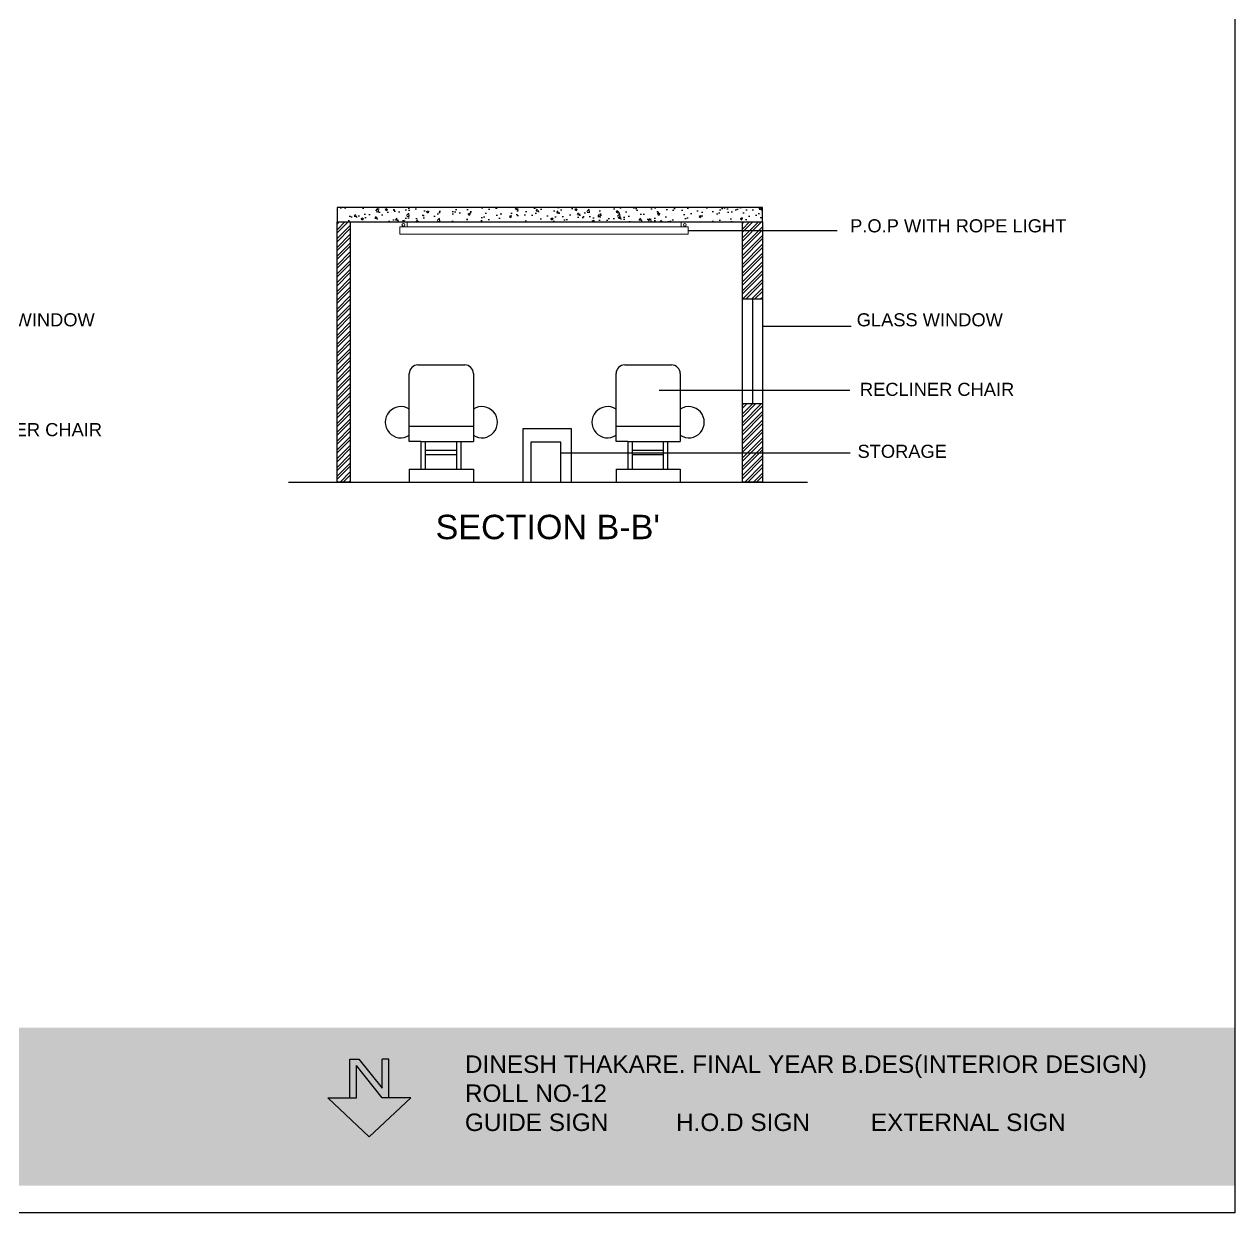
# Model space of a CAD drawing. Header units: millimetres. Extents: x 1521 to 3683, y 1649 to 3322.
# Drawn here: x 1831.95 to 1845.84, y 1649.44 to 1663.07 of the extents above; entities that cross this region are included whole.
import ezdxf

# ---------------------------------------------------------------- set-up
doc = ezdxf.new("R2010")
doc.units = ezdxf.units.MM
doc.header["$LTSCALE"] = 0.1
doc.layers.add('2', color=2, linetype='Continuous')
doc.layers.add('Ceiling', color=5, linetype='Continuous', lineweight=13)
doc.styles.add('WORKING', font='ARIALN.TTF')

# ---------------------------------------------------------------- blocks, each defined once
blk = doc.blocks.new('A$C3F6A36EA')
h = blk.add_hatch(color=10)
h.set_gradient(color1=(22, 110, 12), color2=(129, 189, 10), tint=0.46)
h.paths.add_polyline_path([(-44.213, -3.153), (-3.313, -3.153), (-3.313, -4.965), (-44.213, -4.965)])
at = {"color": 0}
blk.add_lwpolyline([(-44.213, 22.5), (-3.313, 22.5), (-3.313, -5.276), (-44.213, -5.276)], close=True, dxfattribs=at)
at = {"insert": (-12.145, -3.471), "char_height": 0.2, "width": 22.63115, "attachment_point": 1}
blk.add_mtext('{\\f@Arial Unicode MS|b0|i0|c0|p34;\\C255;\\c16777215;DINESH THAKARE. FINAL YEAR B.DES(INTERIOR DESIGN)\\PROLL NO-12 \\PGUIDE SIGN          H.O.D SIGN         EXTERNAL SIGN}', dxfattribs=at)
blk = doc.blocks.new('A$C40F52CE0')
for p, q in [((0.276, -0.222), (0.276, 0.558)), ((0.376, 0.658), (0.912, 0.658)), ((1.012, 0.558), (1.012, -0.222)), ((1.012, -0.049), (0.276, -0.049)), ((0.41, -0.222), (0.276, -0.222)), ((0.41, -0.222), (0.868, -0.222)), ((0.41, -0.222), (0.41, -0.322)), ((0.46, -0.222), (0.46, -0.537)), ((0.818, -0.222), (0.818, -0.537)), ((0.868, -0.222), (0.868, -0.322)), ((0.868, -0.222), (1.012, -0.222)), ((0.41, -0.3), (0.41, -0.537)), ((0.46, -0.322), (0.818, -0.322)), ((0.46, -0.372), (0.818, -0.372)), ((0.868, -0.3), (0.868, -0.537)), ((0.276, -0.537), (1.012, -0.537)), ((0.276, -0.537), (0.276, -0.687)), ((1.012, -0.537), (1.012, -0.687)), ((0.276, -0.687), (1.012, -0.687))]:
    blk.add_line(p, q)
for centre, radius, start, end in [((0.376, 0.558), 0.1, 90, 180), ((0.912, 0.558), 0.1, 0, 90), ((0.179, 0), 0.179, 57.0066, 302.9934), ((1.109, 0), 0.179, 237.0066, 122.9934)]:
    blk.add_arc(centre, radius, start, end)
blk = doc.blocks.new('N')
at = {"layer": '2', "color": 0}
for p, q in [((1629.328, 1645.586), (1628.851, 1645.141)), ((1629.328, 1645.586), (1629.803, 1645.141)), ((1628.851, 1645.141), (1629.105, 1645.141)), ((1629.105, 1645.141), (1629.105, 1644.695)), ((1629.105, 1645.141), (1629.18, 1645.141)), ((1629.18, 1645.141), (1629.477, 1644.769)), ((1629.477, 1645.141), (1629.477, 1644.769)), ((1629.551, 1645.141), (1629.477, 1645.141)), ((1629.803, 1645.141), (1629.551, 1645.141)), ((1629.551, 1645.141), (1629.551, 1644.695)), ((1629.447, 1644.695), (1629.18, 1645.029)), ((1629.18, 1645.029), (1629.18, 1644.695)), ((1629.105, 1644.695), (1629.18, 1644.695)), ((1629.551, 1644.695), (1629.447, 1644.695))]:
    blk.add_line(p, q, dxfattribs=at)

msp = doc.modelspace()

# ---------------------------------------------------------------- hatches: boundary and pattern name
h = msp.add_hatch()
h.set_pattern_fill('AR-CONC', color=256, scale=0.0013, style=0)
h.set_pattern_definition([(50, (-112.02622, 94.32838), (0.23684007, -0.020720811), [0.024765, -0.272415]), (355, (-112.02622, 94.32838), (-0.045815674, 0.248373636), [0.019812, -0.217932]), (100.451, (-112.00649, 94.32665), (0.191025252, 0.227651694), [0.021047, -0.231517]), (46.1842, (-112.02622, 94.39442), (0.352402753, -0.054655026), [0.0371475, -0.4086225]), (96.6356, (-111.99685, 94.38986), (0.308625505, 0.321653223), [0.0315705, -0.3472755]), (351.184, (-112.02622, 94.3944), (0.30862599, 0.321652653), [0.029718, -0.326898]), (21, (-111.9932, 94.3779), (0.197099344, -0.132945174), [0.024765, -0.272415]), (326, (-111.9932, 94.3779), (0.080342637, 0.239444356), [0.019812, -0.217932]), (71.4514, (-111.97678, 94.36683), (0.277441438, 0.106499715), [0.021047, -0.231517]), (37.5, (-112.02622, 94.32838), (0.0040151842, 0.1099215505), [0, -0.2152904, 0, -0.221234, 0, -0.2187575]), (7.5, (-112.02622, 94.32838), (0.086865561, 0.130234747), [0, -0.1261364, 0, -0.2103374, 0, -0.0833755]), (327.5, (-112.09986, 94.32838), (0.1762677737, -0.0074473672), [0, -0.08255, 0, -0.257556, 0, -0.341757]), (317.5, (-112.13288, 94.32838), (0.192567936, 0.033054438), [0, -0.107315, 0, -0.1710436, 0, -0.242697])])
h.paths.add_polyline_path([(1835.5395, 1660.805), (1840.4195, 1660.805), (1840.4195, 1660.9719), (1835.5395, 1660.9719)])
h = msp.add_hatch()
h.set_pattern_fill('STEEL', color=256, scale=0.022478, style=0)
h.set_pattern_definition([(45, (-112.02622, 94.328376), (-0.0504652516, 0.0504652516), []), (45, (-112.02622, 94.36406), (-0.0504652516, 0.0504652516), [])])
h.paths.add_polyline_path([(1835.6895, 1657.8219), (1835.5395, 1657.8219), (1835.5395, 1660.805), (1835.6895, 1660.805)])
h.paths.add_polyline_path([(1840.1895, 1659.9219), (1840.4195, 1659.9219), (1840.4195, 1660.805), (1840.1895, 1660.805)])
h.paths.add_polyline_path([(1840.4195, 1658.7179), (1840.1895, 1658.7179), (1840.1895, 1657.8219), (1840.4195, 1657.8219)])

# ---------------------------------------------------------------- linework, layer by layer
at = {"color": 9}
for p, q in [((1839.5687, 1660.7065), (1841.2751, 1660.7065)), ((1840.4195, 1659.6115), (1841.4369, 1659.6115)), ((1839.2331, 1658.8748), (1841.4216, 1658.8748)), ((1838.106, 1658.1566), (1841.4261, 1658.1566))]:
    msp.add_line(p, q, dxfattribs=at)
for p, q in [((1840.3045, 1659.9219), (1840.3045, 1658.7179)), ((1834.9807, 1657.8219), (1840.9383, 1657.8219))]:
    msp.add_line(p, q)
for points in [[(1835.5395, 1660.805), (1840.4195, 1660.805), (1840.4195, 1660.9719), (1835.5395, 1660.9719)], [(1835.6895, 1657.8219), (1835.5395, 1657.8219), (1835.5395, 1660.805), (1835.6895, 1660.805)], [(1840.1895, 1660.805), (1840.4195, 1660.805), (1840.4195, 1657.8219), (1840.1895, 1657.8219)], [(1840.1895, 1659.9219), (1840.4195, 1659.9219), (1840.4195, 1658.7179), (1840.1895, 1658.7179)], [(1837.6698, 1657.8219), (1838.2271, 1657.8219), (1838.2271, 1658.4312), (1837.6698, 1658.4312)], [(1837.7627, 1657.8219), (1838.106, 1657.8219), (1838.106, 1658.2784), (1837.7627, 1658.2784)]]:
    msp.add_lwpolyline(points, close=True)
at = {"layer": 'Ceiling'}
for p, q in [((1836.2612, 1660.7487), (1839.5687, 1660.7487)), ((1836.2612, 1660.6643), (1836.2612, 1660.7487)), ((1836.3446, 1660.7487), (1836.3446, 1660.805)), ((1839.4853, 1660.7487), (1839.4853, 1660.805)), ((1839.5687, 1660.6643), (1839.5687, 1660.7487)), ((1836.2612, 1660.6643), (1839.5687, 1660.6643))]:
    msp.add_line(p, q, dxfattribs=at)
for centre in [(1836.3003, 1660.7722), (1839.5296, 1660.7722)]:
    msp.add_circle(centre, 0.0162, dxfattribs=at)

# ---------------------------------------------------------------- block references
at = {"color": 0}
msp.add_blockref('A$C3F6A36EA', (1849.151, 1654.7171), dxfattribs=at)
for p in [(1836.0919, 1658.5084), (1838.4638, 1658.5084)]:
    msp.add_blockref('A$C40F52CE0', p)
at = {"color": 7, "true_color": 0xffffff, "rotation": 180}
msp.add_blockref('N', (3465.2376, 3295.8991), dxfattribs=at)

# ---------------------------------------------------------------- texts
at = {"ltscale": 0.2, "char_height": 0.091816, "style": 'WORKING'}
for s, insert, width, attachment_point in [('{\\f@Arial Unicode MS|b0|i0|c0|p34;\\H1.634x;P.O.P WITH ROPE LIGHT\\H0.6121x;\\P\\pi0.8625;   }', (1842.6658, 1660.492), 2.70188, 8), ('\\pi0.6898;{\\f@Arial Unicode MS|b0|i0|c0|p34;\\H1.634x;GLASS WINDOW \\H0.6121x;\\P\\pi0.8625;   }', (1830.393, 1659.7581), 2.429084, 1), ('\\pi0.6898;{\\f@Arial Unicode MS|b0|i0|c0|p34;\\H1.634x;GLASS WINDOW \\H0.6121x;\\P\\pi0.8625;   }', (1840.8115, 1659.7581), 2.429084, 1), ('\\pi0.6898;{\\f@Arial Unicode MS|b0|i0|c0|p34;\\H1.634x;RECLINER CHAIR\\H0.6121x;\\P\\pi0.8625;   }', (1840.8483, 1658.9606), 2.878045, 1), ('\\pi0.6898;{\\f@Arial Unicode MS|b0|i0|c0|p34;\\H1.634x;RECLINER CHAIR\\H0.6121x;\\P\\pi0.8625;   }', (1830.3833, 1658.4984), 2.878045, 1), ('\\pi0.6898;{\\f@Arial Unicode MS|b0|i0|c0|p34;\\H1.634x; STORAGE\\H0.6121x;\\P\\pi0.8625;   }', (1840.7625, 1658.2498), 2.878045, 1), ("{\\f@Arial Unicode MS|b0|i0|c0|p34;\\H3.05x;SECTION B-B'\\P\\pi0.8625;\\H0.3279x;   }", (1836.6693, 1657.447), 2.661375, 1)]:
    msp.add_mtext(s, dxfattribs=dict(at, insert=insert, width=width, attachment_point=attachment_point))

doc.saveas('drawing.dxf')
